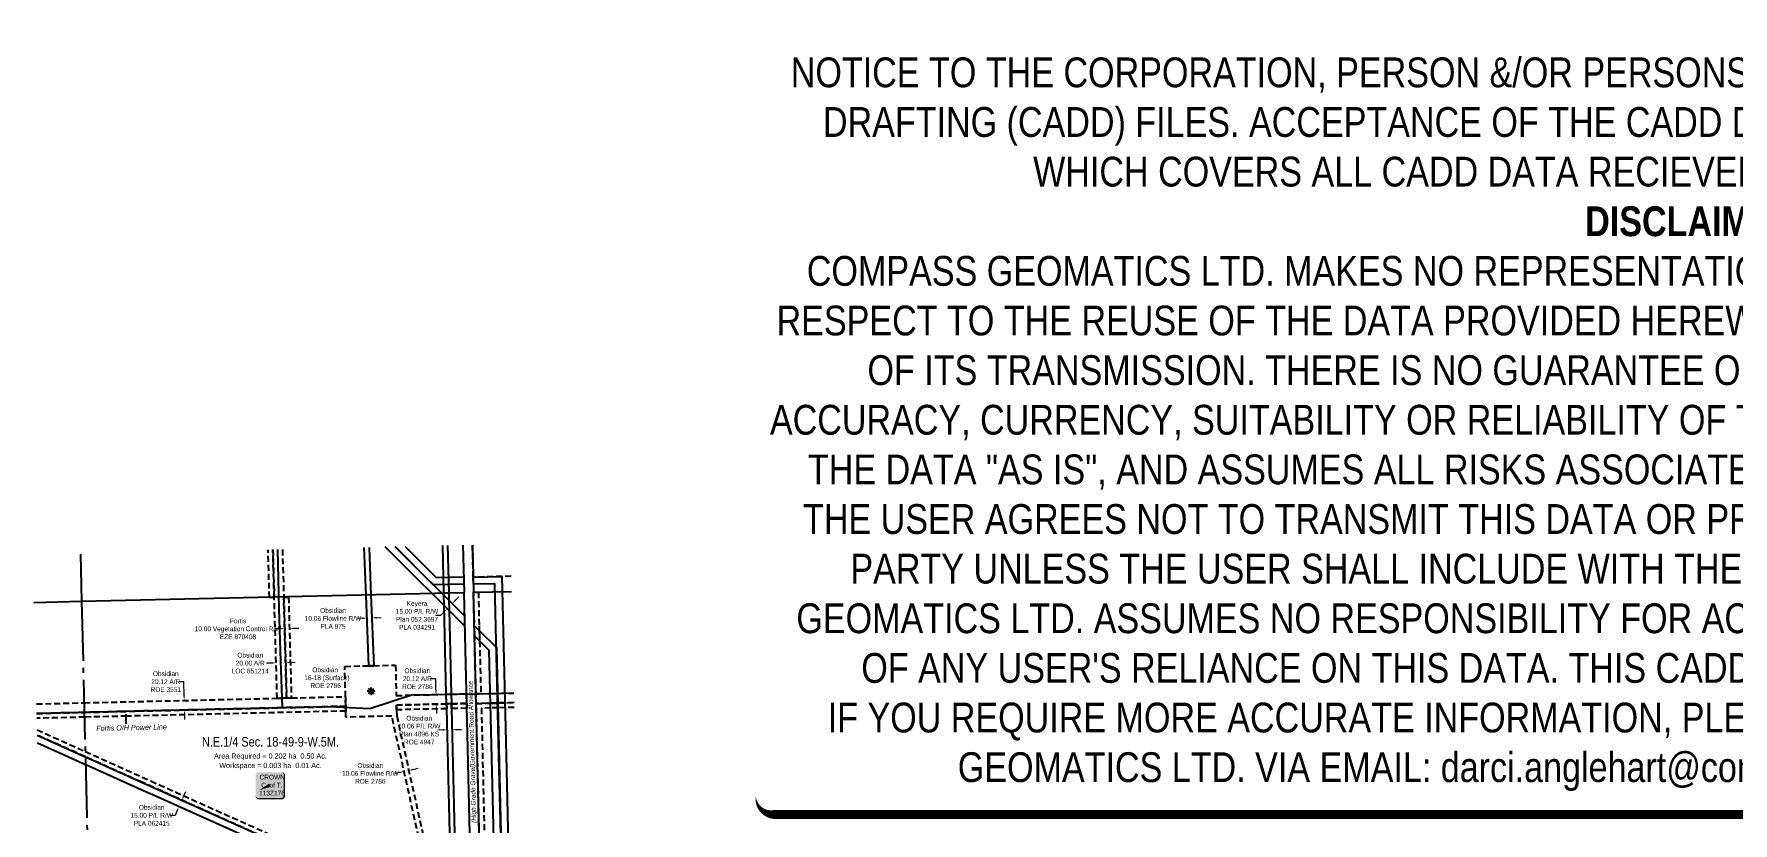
# Model space of a CAD drawing. Extents: x 610158 to 618425, y 5897307 to 5901062.
# Drawn here: x 612970 to 616538, y 5899405 to 5901062 of the extents above; entities that cross this region are included whole.
import ezdxf
from ezdxf.enums import TextEntityAlignment as Align

# ---------------------------------------------------------------- set-up
doc = ezdxf.new("R2010")
doc.units = 0
doc.header["$LTSCALE"] = 5
doc.header["$PDSIZE"] = 0.5
for name, pattern in [('foc-ACCESSROAD', [3.75, 2.5, -1.25]), ('foc-FLOWLINE', [3.75, 2.5, -1.25]), ('foc-QUARTERLINE', [33, 25, -3, 2, -3])]:
    doc.linetypes.add(name, pattern=pattern)
doc.layers.get('Defpoints').update_dxf_attribs({"color": 9})
for name, color, linetype in [('AS-OWNER', 7, 'Continuous'), ('AS-POWER', 104, 'foc-POWER'), ('C-AR', 13, 'foc-ACCESSROAD'), ('C-RW', 13, 'Continuous'), ('C-SYMBOL', 7, 'Continuous'), ('C-WS', 13, 'foc-ACCESSROAD'), ('C-WS-S', 8, 'Continuous'), ('F-EZE', 190, 'foc-FLOWLINE'), ('F-RW', 190, 'Continuous'), ('L-AREAREQUIRED', 7, 'Continuous'), ('L-AREAWORK', 5, 'Continuous'), ('L-ROAD-T', 7, 'Continuous'), ('L-SEC', 7, 'Continuous'), ('L-SECQ', 8, 'foc-QUARTERLINE')]:
    doc.layers.add(name, color=color, linetype=linetype)
for name, color, linetype, lineweight in [('C-AR-T', 13, 'Continuous', 9), ('C-RW-T', 13, 'Continuous', 9), ('F-EZE-T', 190, 'Continuous', 9), ('F-RW-T', 190, 'Continuous', 9), ('T-TEXT', 48, 'Continuous', 18)]:
    doc.layers.add(name, color=color, linetype=linetype, lineweight=lineweight)
doc.layers.add('DISCLAIMER', color=7, linetype='Continuous', plot=False)
doc.styles.add('100L', font='ARIALN.TTF', dxfattribs={"height": 11})
doc.styles.add('175L', font='ARIALN.TTF', dxfattribs={"height": 20})
doc.styles.add('80', font='ARIALN.TTF', dxfattribs={"height": 10})
doc.styles.add('80CG', font='ARIALN.TTF', dxfattribs={"height": 10})
doc.styles.add('80L', font='ARIALN.TTF', dxfattribs={"height": 10})
doc.styles.add('80LS', font='ARIALNI.TTF', dxfattribs={"height": 10})
doc.styles.add('foc-LtypeFont', font='ARIALN.TTF', dxfattribs={"height": 7.35})
doc.linetypes.add('foc-POWER', pattern='A,6,-1,["P",foc-LtypeFont,S=0.2,R=0,X=-0.625,Y=-0.75],-1.24,4', length=12.24)
doc.linetypes.add('foc-POWER-NOLINE', pattern='A,0,-4,["P",foc-LtypeFont,S=0.2,R=0,X=-0.625,Y=-0.75],-8.24', length=12.24)
doc.dimstyles.new('Compass 5 000', dxfattribs={"dimscale": 5, "dimtxt": 9, "dimasz": 2, "dimexe": 0.2, "dimexo": 0.0625, "dimgap": 0.5, "dimtad": 0, "dimtih": 1, "dimtoh": 1, "dimzin": 0, "dimdsep": 46, "dimtxsty": '80CG', "dimcen": 0.1, "dimse1": 1, "dimse2": 1, "dimclrd": 256, "dimclrt": 256, "dimaunit": 1, "dimadec": 4, "dimazin": 0, "dimtfac": 0.06, "dimtofl": 0, "dimtmove": 0, "dimatfit": 1, "dimfxl": 0.2, "dimtolj": 1, "dimtzin": 0, "dimlwd": -1, "dimarcsym": 0})

# ---------------------------------------------------------------- blocks, each defined once
blk = doc.blocks.new('*D382')
at = {"layer": 'C-AR-T', "transparency": 16777216}
for p, q in [((613468.3, 5899741.3), (613458.3, 5899741.1)), ((613508.3, 5899742.5), (613518.3, 5899742.8))]:
    blk.add_line(p, q, dxfattribs=at)
for points in [[(613468.3, 5899743), (613468.3, 5899739.7), (613478.3, 5899741.6)], [(613508.2, 5899744.1), (613508.3, 5899740.8), (613498.3, 5899742.2)]]:
    blk.add_solid(points, dxfattribs=at)
at = {"layer": 'Defpoints', "color": 0, "transparency": 16777216}
for p in [(613478.3, 5899742.3), (613478.3, 5899741.6), (613498.3, 5899742.9)]:
    blk.add_point(p, dxfattribs=at)
at = {"layer": 'C-AR-T', "transparency": 16777216, "insert": (613424, 5899741.1), "char_height": 10, "attachment_point": 5, "style": '80CG'}
blk.add_mtext('\\A1;Obsidian\\P20.00 A/R\\PLOC 851214', dxfattribs=at)
blk = doc.blocks.new('*D383')
at = {"layer": 'C-AR-T', "transparency": 16777216}
for p, q in [((613284.4, 5899702.1), (613274.4, 5899702.1)), ((613285.1, 5899672.7), (613284.4, 5899702.1)), ((613286, 5899632.6), (613286.2, 5899622.6))]:
    blk.add_line(p, q, dxfattribs=at)
for points in [[(613286.7, 5899672.7), (613283.4, 5899672.7), (613285.3, 5899662.7)], [(613287.7, 5899632.6), (613284.3, 5899632.6), (613285.8, 5899642.6)]]:
    blk.add_solid(points, dxfattribs=at)
at = {"layer": 'Defpoints', "color": 0, "transparency": 16777216}
for p in [(613163, 5899659.9), (613285.3, 5899662.7), (613163.5, 5899639.7)]:
    blk.add_point(p, dxfattribs=at)
at = {"layer": 'C-AR-T', "transparency": 16777216, "insert": (613246.6, 5899702.1), "char_height": 10, "attachment_point": 5, "style": '80CG'}
blk.add_mtext('\\A1;Obsidian\\P20.12 A/R\\PROE 3551', dxfattribs=at)
blk = doc.blocks.new('*D392')
at = {"layer": 'C-RW-T', "transparency": 16777216}
for p, q in [((613659.3, 5899835.3), (613649.3, 5899834.9)), ((613689.3, 5899836.5), (613699.3, 5899836.8))]:
    blk.add_line(p, q, dxfattribs=at)
for points in [[(613659.2, 5899836.9), (613659.4, 5899833.6), (613669.3, 5899835.7)], [(613689.3, 5899838.1), (613689.4, 5899834.8), (613679.3, 5899836.1)]]:
    blk.add_solid(points, dxfattribs=at)
at = {"layer": 'Defpoints', "color": 0, "transparency": 16777216}
for p in [(613679.3, 5899836.1), (613670.1, 5899814.6), (613680.2, 5899815)]:
    blk.add_point(p, dxfattribs=at)
at = {"layer": 'C-RW-T', "transparency": 16777216, "insert": (613597.8, 5899834.9), "char_height": 10, "attachment_point": 5, "style": '80CG'}
blk.add_mtext('\\A1;Obsidian\\P10.06 Flowline R/W^JPLA 975', dxfattribs=at)
blk = doc.blocks.new('*D393')
at = {"layer": 'C-RW-T', "transparency": 16777216}
for p, q in [((613284.5, 5899462.5), (613288.6, 5899471.6)), ((613270.1, 5899430.6), (613266, 5899421.5)), ((613266, 5899421.5), (613256, 5899421.5))]:
    blk.add_line(p, q, dxfattribs=at)
for points in [[(613268.6, 5899431.3), (613271.7, 5899429.9), (613274.2, 5899439.7)], [(613282.9, 5899463.2), (613286, 5899461.8), (613280.4, 5899453.3)]]:
    blk.add_solid(points, dxfattribs=at)
at = {"layer": 'Defpoints', "color": 0, "transparency": 16777216}
for p in [(613274.2, 5899439.7), (613279.9, 5899437.2), (613286, 5899450.8)]:
    blk.add_point(p, dxfattribs=at)
at = {"layer": 'C-RW-T', "transparency": 16777216, "insert": (613217, 5899421.5), "char_height": 10, "attachment_point": 5, "style": '80CG'}
blk.add_mtext('\\A1;Obsidian\\P15.00 P/L R/W^JPLA 062415', dxfattribs=at)
blk = doc.blocks.new('*U405')
h = blk.add_hatch(color=255)
edge = h.paths.add_edge_path()
edge.add_line((-24, -28.5), (24, -28.5))
edge.add_arc((24, -22.5), 6, 270, 360)
edge.add_line((30, -22.5), (30, 21))
edge.add_arc((24, 21), 6, 0, 90)
edge.add_line((24, 27), (-24, 27))
edge.add_arc((-24, 21), 6, 90, 180)
edge.add_line((-30, 21), (-30, -22.5))
edge.add_arc((-24, -22.5), 6, 180, 270)
at = {"color": 14, "flags": 128}
blk.add_lwpolyline([(-24, -28.5, 3, 3, 0), (24, -28.5, 3, 3, 0.414214), (30, -22.5, 3, 3, 0), (30, 21, 3, 0, 0.414214), (24, 27, 0, 0, 0), (-24, 27, 0, 0, 0.414214), (-30, 21, 0, 0, 0), (-30, -22.5, 0, 3, 0.414214)], format="xyseb", close=True, dxfattribs=at)
blk.add_lwpolyline([(-22.6, -10.7, 0, 7.5, 0), (0, 0, 0, 0, 0)], format="xyseb", dxfattribs=at)
at = {"color": 14, "style": '80'}
blk.add_attdef('ENTER_TEXT_001', (-26.8, -4.9), '', height=10, dxfattribs=at)
blk = doc.blocks.new('*D411')
at = {"layer": 'Defpoints', "color": 0, "transparency": 16777216}
for p in [(613496.3, 5899813.6), (613496.3, 5899813.2), (613506.3, 5899813.5)]:
    blk.add_point(p, dxfattribs=at)
at = {"layer": 'F-EZE-T', "transparency": 16777216}
for p, q in [((613486.3, 5899813.3), (613476.3, 5899813)), ((613516.3, 5899814.2), (613526.2, 5899814.4))]:
    blk.add_line(p, q, dxfattribs=at)
for points in [[(613486.2, 5899815), (613486.3, 5899811.6), (613496.3, 5899813.6)], [(613516.2, 5899815.8), (613516.3, 5899812.5), (613506.3, 5899813.9)]]:
    blk.add_solid(points, dxfattribs=at)
at = {"layer": 'F-EZE-T', "transparency": 16777216, "insert": (613398.3, 5899813), "char_height": 10, "attachment_point": 5, "style": '80CG'}
blk.add_mtext('\\A1;Fortis\\P10.00 Vegetation Control R/W\\PEZE 870408', dxfattribs=at)
blk = doc.blocks.new('*D428')
at = {"layer": 'Defpoints', "color": 0, "transparency": 16777216}
for p in [(613848.7, 5899865.4), (613837.5, 5899855.5), (613838.1, 5899854.8)]:
    blk.add_point(p, dxfattribs=at)
at = {"layer": 'F-RW-T', "transparency": 16777216}
for p, q in [((613855.1, 5899873.2), (613862.1, 5899880.3)), ((613823.3, 5899841.3), (613813.3, 5899841.3)), ((613830.4, 5899848.4), (613823.3, 5899841.3))]:
    blk.add_line(p, q, dxfattribs=at)
for points in [[(613853.9, 5899874.4), (613856.3, 5899872), (613848, 5899866.1)], [(613829.2, 5899849.6), (613831.6, 5899847.2), (613837.5, 5899855.5)]]:
    blk.add_solid(points, dxfattribs=at)
at = {"layer": 'F-RW-T', "transparency": 16777216, "insert": (613774.3, 5899841.3), "char_height": 10, "attachment_point": 5, "style": '80CG'}
blk.add_mtext('\\A1;Keyera\\P15.00 P/L R/W\\PPlan 052 3697\\PPLA 034291', dxfattribs=at)
blk = doc.blocks.new('*D439')
at = {"layer": 'C-AR-T', "transparency": 16777216}
for p, q in [((613737.4, 5899511.6), (613727.6, 5899509.5)), ((613766.7, 5899518.1), (613776.5, 5899520.3))]:
    blk.add_line(p, q, dxfattribs=at)
for points in [[(613737, 5899513.2), (613737.7, 5899510), (613747.1, 5899513.8)], [(613766.4, 5899519.7), (613767.1, 5899516.5), (613757, 5899515.9)]]:
    blk.add_solid(points, dxfattribs=at)
at = {"layer": 'Defpoints', "color": 0, "transparency": 16777216}
for p in [(613744.6, 5899525.1), (613747.1, 5899513.8), (613754.5, 5899527.2)]:
    blk.add_point(p, dxfattribs=at)
at = {"layer": 'C-AR-T', "transparency": 16777216, "insert": (613676.1, 5899509.5), "char_height": 10, "attachment_point": 5, "style": '80CG'}
blk.add_mtext('\\A1;Obsidian\\P10.06 Flowline R/W\\PROE 2786', dxfattribs=at)
blk = doc.blocks.new('*D449')
at = {"layer": 'C-RW-T', "transparency": 16777216}
for p, q in [((613828, 5899600.7), (613818, 5899600.5)), ((613858, 5899601.5), (613868, 5899601.7))]:
    blk.add_line(p, q, dxfattribs=at)
for points in [[(613828, 5899602.4), (613828, 5899599.1), (613838, 5899601)], [(613858, 5899603.1), (613858.1, 5899599.8), (613848, 5899601.2)]]:
    blk.add_solid(points, dxfattribs=at)
at = {"layer": 'Defpoints', "color": 0, "transparency": 16777216}
for p in [(613838, 5899601), (613838.1, 5899598), (613848.1, 5899598.3)]:
    blk.add_point(p, dxfattribs=at)
at = {"layer": 'C-RW-T', "transparency": 16777216, "insert": (613778.9, 5899600.5), "char_height": 10, "attachment_point": 5, "style": '80CG'}
blk.add_mtext('\\A1;Obsidian\\P10.06 P/L R/W\\PPlan 4896 KS\\PROE 4947', dxfattribs=at)
blk = doc.blocks.new('GAS')
h = blk.add_hatch(color=255)
h.dxf.hatch_style = 1
edge = h.paths.add_edge_path()
edge.add_arc((0, 0), 0.9, 0, 360)
for p, q in [((-0.81, 0), (-1.62, 0)), ((-0.57, 0.57), (-1.14, 1.14)), ((0, 0.81), (0, 1.62)), ((0.57, 0.57), (1.14, 1.14)), ((1.62, 0), (0.81, 0)), ((-0.57, -0.57), (-1.14, -1.14)), ((0, -0.81), (0, -1.62)), ((1.14, -1.14), (0.57, -0.57))]:
    blk.add_line(p, q)
blk.add_circle((0, 0), 0.8)
blk = doc.blocks.new('*D637')
at = {"layer": 'C-AR-T', "transparency": 16777216}
for p, q in [((613813.5, 5899708.3), (613803.5, 5899708.3)), ((613814, 5899685.1), (613813.5, 5899708.3)), ((613815, 5899645), (613815.2, 5899635))]:
    blk.add_line(p, q, dxfattribs=at)
for points in [[(613815.7, 5899685.1), (613812.3, 5899685.1), (613814.2, 5899675.1)], [(613816.6, 5899645), (613813.3, 5899644.9), (613814.7, 5899654.9)]]:
    blk.add_solid(points, dxfattribs=at)
at = {"layer": 'Defpoints', "color": 0, "transparency": 16777216}
for p in [(613783.8, 5899674.4), (613784.3, 5899654.2), (613814.2, 5899675.1)]:
    blk.add_point(p, dxfattribs=at)
at = {"layer": 'C-AR-T', "transparency": 16777216, "insert": (613774.9, 5899708.3), "char_height": 10, "attachment_point": 5, "style": '80CG'}
blk.add_mtext('\\A1;Obsidian\\P20.12 A/R\\PROE 2786', dxfattribs=at)
blk = doc.blocks.new('Disclaimer_Legal')
at = {"layer": 'DISCLAIMER', "color": 254, "flags": 128}
blk.add_lwpolyline([(-3612.9, -1104.6, 37.5, 37.5, 0), (4096.1, -1104.6, 37.5, 37.5, 0.414214), (4171.1, -1029.6, 37.5, 37.5, 0), (4171.1, 2078.7, 37.5, 0, 0.414214), (4096.1, 2153.7, 0, 0, 0), (-3612.9, 2153.7, 0, 0, 0.414214), (-3687.9, 2078.7, 0, 0, 0), (-3687.9, -1029.6, 0, 37.5, 0.414214)], format="xyseb", close=True, dxfattribs=at)
at = {"layer": 'DISCLAIMER', "color": 254, "insert": (241.6, 533.9), "char_height": 125, "width": 7717.568, "attachment_point": 5, "style": '80'}
blk.add_mtext('NOTICE TO THE CORPORATION, PERSON &/OR PERSONS REGARDING THIS COMPUTER AIDED DESIGN AND DRAFTING (CADD) FILES. ACCEPTANCE OF THE CADD DATA IS BASED ON THE FOLLOWING DISCLAIMER WHICH COVERS ALL CADD DATA RECIEVED FROM COMPASS GEOMATICS LTD.\\P{\\fArial Narrow|b1|i0|c0|p34;DISCLAIMER}\\PCOMPASS GEOMATICS LTD. MAKES NO REPRESENTATION OR WARRANTIES, EXPRESS OR IMPLIED, WITH RESPECT TO THE REUSE OF THE DATA PROVIDED HEREWITH, REGARDLESS OF ITS FORMAT OR THE MEANS OF ITS TRANSMISSION. THERE IS NO GUARANTEE OR REPRESENTATION TO THE USER AS TO THE ACCURACY, CURRENCY, SUITABILITY OR RELIABILITY OF THIS DATA FOR ANY PURPOSE. THE USER ACCEPTS THE DATA "AS IS", AND ASSUMES ALL RISKS ASSOCIATED WITH ITS USE. BY ACCEPTANCE OF THIS DATA, THE USER AGREES NOT TO TRANSMIT THIS DATA OR PROVIDE ACCESS OR ANY PART OF IT TO ANOTHER PARTY UNLESS THE USER SHALL INCLUDE WITH THE DATA A COPY OF THIS DISCLAIMER. COMPASS GEOMATICS LTD. ASSUMES NO RESPONSIBILITY FOR ACTUAL OR CONSEQUENTIAL DAMAGE AS A RESULT OF ANY USER\'S RELIANCE ON THIS DATA. THIS CADD FILE IS FOR ILLUSTRATION PURPOSES ONLY.\\PIF YOU REQUIRE MORE ACCURATE INFORMATION, PLEASE CONTACT DARCI ANGLEHART AT COMPASS GEOMATICS LTD. VIA EMAIL: darci.anglehart@compassgeomatics.ca OR CELL: 506-961-7292', dxfattribs=at)

msp = doc.modelspace()

# ---------------------------------------------------------------- linework, layer by layer
at = {"layer": 'AS-POWER', "flags": 128}
for points in [[(613491.509, 5899647.766), (613487.329, 5899765.918), (613484.452, 5899855.895), (613482.053, 5899979.543)], [(613589.239, 5899650.051), (613675.31, 5899645.853), (613762.43, 5899674.243)]]:
    msp.add_lwpolyline(points, dxfattribs=at)
at = {"layer": 'AS-POWER', "linetype": 'foc-POWER-NOLINE', "flags": 128}
for points in [[(612975.321, 5899635.699), (613428.325, 5899646.289), (613589.239, 5899650.051)], [(613762.43, 5899674.243), (613898.33, 5899676.802), (613977.718, 5899678.714)]]:
    msp.add_lwpolyline(points, dxfattribs=at)
at = {"layer": 'C-AR'}
msp.add_lwpolyline([(613491.527, 5899979.76), (613494.386, 5899879.345), (613500.411, 5899667.739), (613480.413, 5899667.267), (613474.387, 5899878.888), (613471.528, 5899979.303)], dxfattribs=at)
at = {"layer": 'C-RW'}
for points in [[(613673.552, 5899983.917), (613677.48, 5899883.54), (613683.263, 5899735.738), (613673.203, 5899735.503), (613667.419, 5899883.309), (613663.492, 5899983.687)], [(613838.407, 5899987.955), (613840.724, 5899888.5), (613830.677, 5899888.27), (613828.29, 5899987.722)], [(613845.662, 5899267.787), (613836.531, 5899645.794), (613836.29, 5899655.796), (613835.802, 5899675.978), (613831.342, 5899862.012), (613830.786, 5899883.595), (613830.674, 5899888.27), (613840.724, 5899888.5), (613841.089, 5899873.344), (613841.646, 5899851.733), (613845.853, 5899676.215), (613846.341, 5899656.029), (613846.583, 5899646.026), (613855.716, 5899268.005)], [(612976.433, 5899589.773), (613077.412, 5899544.472), (613078.293, 5899544.036), (613195.335, 5899491.51), (613220.842, 5899480.076), (613547.167, 5899333.566), (613547.266, 5899322.298), (613547.271, 5899321.617), (613547.863, 5899253.842), (613532.882, 5899253.731), (613532.292, 5899321.296), (613532.287, 5899321.977), (613532.27, 5899323.834), (613228.286, 5899460.332), (613202.786, 5899471.784), (613078.687, 5899527.517), (613077.812, 5899527.91), (612976.831, 5899573.183)]]:
    msp.add_lwpolyline(points, dxfattribs=at)
at = {"layer": 'C-RW', "flags": 128}
msp.add_lwpolyline([(613749.46, 5899985.649), (613814.377, 5899920.775), (613872.296, 5899922.154), (613872.649, 5899907.164), (613808.318, 5899905.632), (613728.722, 5899985.176)], dxfattribs=at)
msp.add_lwpolyline([(613892.426, 5899921.518), (613952.257, 5899922.943), (613961.334, 5899546.958), (613968.065, 5899270.562), (613971.743, 5899119.378), (613956.753, 5899119.018), (613953.075, 5899270.197), (613946.344, 5899546.596), (613937.629, 5899907.596), (613892.778, 5899906.528)], close=True, dxfattribs=at)
at = {"layer": 'C-WS'}
for points in [[(613971.813, 5899923.384), (613892.426, 5899921.518), (613890.842, 5899988.893)], [(612974.861, 5899655.452), (613075.577, 5899657.806), (613480.413, 5899667.267), (613500.411, 5899667.739), (613510.41, 5899667.973), (613624.046, 5899670.629), (613624.517, 5899650.511), (613076.058, 5899637.69), (612975.342, 5899635.335)], [(612976.166, 5899600.923), (613077.351, 5899555.502), (613215.212, 5899493.697), (613550.736, 5899343.008), (613735.375, 5899262.908), (613735.671, 5899251.808), (613573.612, 5899322.112), (613572.934, 5899322.406), (613546.672, 5899333.798), (613220.221, 5899480.364), (613194.704, 5899491.803), (613077.617, 5899544.349), (613076.736, 5899544.785), (612976.433, 5899589.783)]]:
    msp.add_lwpolyline(points, dxfattribs=at)
msp.add_lwpolyline([(613878.068, 5899676.604), (613878.543, 5899656.409), (613846.721, 5899655.673), (613836.674, 5899655.441), (613731.186, 5899653.003), (613731.42, 5899643.003), (613731.72, 5899630.171), (613812.277, 5899265.502), (613802.033, 5899265.229), (613721.475, 5899629.905), (613625.052, 5899627.65), (613624.751, 5899640.512), (613624.517, 5899650.511), (613624.046, 5899670.629), (613622.557, 5899734.318), (613673.203, 5899735.503), (613683.263, 5899735.738), (613729.225, 5899736.814), (613730.715, 5899673.121), (613836.187, 5899675.615), (613846.234, 5899675.852), (613878.068, 5899676.604)], close=True, dxfattribs=at)
at = {"layer": 'C-WS', "flags": 128}
msp.add_lwpolyline([(613978.214, 5899658.223), (613944.034, 5899657.399), (613929.016, 5899657.038), (613898.66, 5899656.308), (613898.187, 5899676.432), (613908.69, 5899676.679), (613928.519, 5899677.157), (613943.536, 5899677.519), (613977.728, 5899678.342)], dxfattribs=at)
at = {"layer": 'F-EZE'}
for points in [[(613471.528, 5899979.303), (613474.387, 5899878.888), (613464.387, 5899878.659), (613461.528, 5899979.075)], [(612975.342, 5899635.335), (613076.058, 5899637.69), (613624.517, 5899650.511), (613624.751, 5899640.512), (613164.5, 5899629.748), (613076.296, 5899627.691), (612975.582, 5899625.336)], [(613978.455, 5899648.224), (613944.28, 5899647.4), (613929.263, 5899647.04), (613909.415, 5899646.562), (613918.073, 5899286.839), (613907.501, 5899280.233), (613898.66, 5899656.308), (613929.016, 5899657.038), (613944.034, 5899657.399), (613978.214, 5899658.223)]]:
    msp.add_lwpolyline(points, dxfattribs=at)
for points in [[(613504.384, 5899879.574), (613510.41, 5899667.973), (613500.411, 5899667.739), (613494.386, 5899879.345), (613504.384, 5899879.574)], [(613908.342, 5899676.677), (613898.187, 5899676.432), (613893.173, 5899889.734), (613903.212, 5899889.98), (613904.594, 5899819.698), (613904.999, 5899809.055), (613905.428, 5899797.764), (613905.681, 5899787.247), (613908.342, 5899676.677)], [(613836.298, 5899655.432), (613836.54, 5899645.434), (613731.42, 5899643.003), (613731.186, 5899653.003), (613836.298, 5899655.432)], [(613878.543, 5899656.409), (613878.778, 5899646.41), (613846.592, 5899645.632), (613846.349, 5899655.665), (613878.543, 5899656.409)]]:
    msp.add_lwpolyline(points, close=True, dxfattribs=at)
at = {"layer": 'F-RW'}
for p, q in [((613874.735, 5899818.389), (613707.444, 5899984.894)), ((613874.227, 5899840.033), (613728.187, 5899985.386))]:
    msp.add_line(p, q, dxfattribs=at)
msp.add_lwpolyline([(613961.904, 5898282.793), (613940.437, 5899173.668), (613926.125, 5899767.241), (613906.029, 5899787.249), (613895.332, 5899797.901), (613894.823, 5899819.533), (613905.347, 5899809.059), (613940.861, 5899773.712), (613955.427, 5899174.029), (613976.894, 5898283.148)], close=True, dxfattribs=at)
at = {"layer": 'L-SEC', "flags": 128}
for points in [[(613870.739, 5899988.421), (613873.07, 5899889.24)], [(613890.842, 5899988.893), (613893.174, 5899889.713)], [(612969.757, 5899868.593), (613069.792, 5899870.855), (613069.824, 5899870.855)], [(613069.824, 5899870.855), (613873.07, 5899889.24)], [(613891.982, 5899084.699), (613873.07, 5899889.24)], [(613893.173, 5899889.734), (613972.578, 5899891.684)], [(613912.086, 5899085.172), (613893.174, 5899889.713)]]:
    msp.add_lwpolyline(points, dxfattribs=at)
at = {"layer": 'L-SECQ', "flags": 128}
for points in [[(613067.457, 5899970.074), (613069.824, 5899870.855)], [(613069.824, 5899870.855), (613089.052, 5899065.211)]]:
    msp.add_lwpolyline(points, dxfattribs=at)

# ---------------------------------------------------------------- block references
at = {"xscale": 0.5, "yscale": 0.5, "zscale": 0.5}
msp.add_blockref('Disclaimer_Legal', (616329.658, 5899975.619), dxfattribs=at)
at = {"layer": 'AS-OWNER'}
ref = msp.add_blockref('*U405', (613465.573, 5899485.038), dxfattribs=dict(at, xscale=0.99962651, yscale=0.99962651, zscale=0.99962651))
ref.add_attrib('ENTER_TEXT_001', 'CROWN', (613443.522, 5899496.806), dxfattribs={"layer": '0', "color": 14, "height": 9.9963, "style": '80'})
ref.add_attrib('ENTER_TEXT_002', 'C. of T.', (613447.016, 5899479.968), dxfattribs={"layer": '0', "color": 14, "height": 9.9963, "style": '80'})
ref.add_attrib('ENTER_TEXT_003', '113Z176', (613442.628, 5899463.267), dxfattribs={"layer": '0', "color": 14, "height": 9.9963, "style": '80'})
at = {"layer": 'C-WS-S', "color": 6, "xscale": 4.998132549999935, "yscale": 4.998132549999935, "zscale": 4.998132549999935}
msp.add_blockref('GAS', (613677.753, 5899681.933), dxfattribs=at)

# ---------------------------------------------------------------- texts
at = {"layer": 'AS-POWER', "insert": (613100.514, 5899609.566), "char_height": 10.9884, "attachment_point": 1, "rotation": 1.339209, "style": '100L'}
msp.add_mtext_dynamic_manual_height_columns('\\A1;{\\fArial Narrow|b0|i1|c0|p34;Fortis O/H Power Line}', width=152.22463, gutter_width=54.981, heights=[0], dxfattribs=at)
at = {"layer": 'C-RW-T', "insert": (613536.793, 5899732.01), "char_height": 9.99617, "attachment_point": 1, "style": '80L'}
msp.add_mtext_dynamic_manual_height_columns('\\pi17.574;Obsidian\\P\\pi0.66366;16-18 (Surface)\\P\\pi13.459;ROE 2786', width=78.96468, gutter_width=49.981, heights=[0], dxfattribs=at)
at = {"layer": 'C-SYMBOL', "color": 3, "style": '175L'}
msp.add_text('N.E.1/4 Sec. 18-49-9-W.5M.', height=19.99253, dxfattribs=at).set_placement((613466.432, 5899559.901), align=Align.BOTTOM_CENTER)
at = {"layer": 'L-AREAREQUIRED', "color": 5, "style": '100L'}
msp.add_text('Area Required = 0.202 ha  0.50 Ac.', height=10.99589, dxfattribs=at).set_placement((613466.432, 5899537.41), align=Align.BOTTOM_CENTER)
at = {"layer": 'L-AREAWORK', "color": 5, "style": '100L'}
msp.add_text('Workspace = 0.003 ha  0.01 Ac.', height=10.99589, dxfattribs=at).set_placement((613466.432, 5899517.417), align=Align.BOTTOM_CENTER)
at = {"layer": 'L-ROAD-T', "style": '80L'}
msp.add_text('Government Road Allowance', height=9.99627, rotation=91.360705, dxfattribs=at).set_placement((613888.338, 5899615.457), align=Align.MIDDLE_CENTER)
at = {"layer": 'T-TEXT', "style": '80LS'}
msp.add_text('(High Grade Gravel)', height=9.99627, rotation=91.360705, dxfattribs=at).set_placement((613892.019, 5899467.32), align=Align.MIDDLE_CENTER)

# ---------------------------------------------------------------- dimensions: what is measured, and where the dimension line sits
at = {"layer": 'C-AR-T'}
dim = msp.add_aligned_dim(p1=(613498.271, 5899742.89), p2=(613478.276, 5899742.321), distance=0.696, text='Obsidian\\P20.00 A/R\\PLOC 851214', dimstyle='Compass 5 000', dxfattribs=at)
dim.commit()
dim.dimension.update_dxf_attribs({"geometry": '*D382', "text_midpoint": (613424.013, 5899741.056)})
dim = msp.add_linear_dim(base=(613285.291, 5899662.707), p1=(613163.519, 5899639.734), p2=(613163.049, 5899659.851), angle=91.338729, text='Obsidian\\P20.12 A/R\\PROE 3551', dimstyle='Compass 5 000', dxfattribs=at)
dim.commit()
dim.dimension.update_dxf_attribs({"geometry": '*D383', "text_midpoint": (613246.626, 5899702.052), "dimtype": 161})
at = {"layer": 'C-AR-T', "color": 5}
dim = msp.add_linear_dim(base=(613814.245, 5899675.096), p1=(613784.271, 5899654.23), p2=(613783.794, 5899674.376), angle=91.354517, text='Obsidian\\P20.12 A/R\\PROE 2786', dimstyle='Compass 5 000', dxfattribs=at)
dim.commit()
dim.dimension.update_dxf_attribs({"geometry": '*D637', "text_midpoint": (613774.926, 5899708.312), "dimtype": 161})
at = {"layer": 'C-AR-T', "color": 6}
dim = msp.add_aligned_dim(p1=(613754.456, 5899527.25), p2=(613744.631, 5899525.08), distance=11.585, text='Obsidian\\P10.06 Flowline R/W\\PROE 2786', dimstyle='Compass 5 000', dxfattribs=at)
dim.commit()
dim.dimension.update_dxf_attribs({"geometry": '*D439', "text_midpoint": (613676.107, 5899509.453)})
at = {"layer": 'C-RW-T'}
dim = msp.add_linear_dim(base=(613679.337, 5899836.06), p1=(613670.107, 5899814.629), p2=(613680.161, 5899815.023), angle=2.240857, text='Obsidian\\P10.06 Flowline R/W^JPLA 975', dimstyle='Compass 5 000', dxfattribs=at)
dim.commit()
dim.dimension.update_dxf_attribs({"geometry": '*D392', "text_midpoint": (613597.805, 5899834.885), "dimtype": 161})
at = {"layer": 'C-RW-T', "color": 6}
dim = msp.add_linear_dim(base=(613837.99, 5899600.968), p1=(613848.109, 5899598.255), p2=(613838.062, 5899598.013), angle=181.383774, text='Obsidian\\P10.06 P/L R/W\\PPlan 4896 KS\\PROE 4947', dimstyle='Compass 5 000', dxfattribs=at)
dim.commit()
dim.dimension.update_dxf_attribs({"geometry": '*D449', "text_midpoint": (613778.91, 5899600.485), "dimtype": 161})
at = {"layer": 'C-RW-T'}
dim = msp.add_aligned_dim(p1=(613285.99, 5899450.827), p2=(613279.859, 5899437.174), distance=-6.159, text='Obsidian\\P15.00 P/L R/W^JPLA 062415', dimstyle='Compass 5 000', dxfattribs=at)
dim.commit()
dim.dimension.update_dxf_attribs({"geometry": '*D393', "text_midpoint": (613216.963, 5899421.452)})
at = {"layer": 'F-EZE-T', "color": 6}
dim = msp.add_linear_dim(base=(613496.258, 5899813.594), p1=(613506.267, 5899813.451), p2=(613496.27, 5899813.167), angle=181.630918, text='Fortis\\P10.00 Vegetation Control R/W\\PEZE 870408', dimstyle='Compass 5 000', dxfattribs=at)
dim.commit()
dim.dimension.update_dxf_attribs({"geometry": '*D411', "text_midpoint": (613398.333, 5899813.025), "dimtype": 161})
at = {"layer": 'F-RW-T', "color": 6}
dim = msp.add_aligned_dim(p1=(613848.694, 5899865.446), p2=(613838.125, 5899854.827), distance=-0.945, text='Keyera\\P15.00 P/L R/W\\PPlan 052 3697\\PPLA 034291', dimstyle='Compass 5 000', dxfattribs=at)
dim.commit()
dim.dimension.update_dxf_attribs({"geometry": '*D428', "text_midpoint": (613774.26, 5899841.319)})

# ---------------------------------------------------------------- leaders
at = {"layer": 'AS-POWER', "path_type": 1}
msp.add_leader([(613162.362, 5899633.84), (613162.362, 5899613.634)], dimstyle='Compass 5 000', override={"dimgap": 0.5, "dimtad": 0}, dxfattribs=at)

doc.saveas('drawing.dxf')
